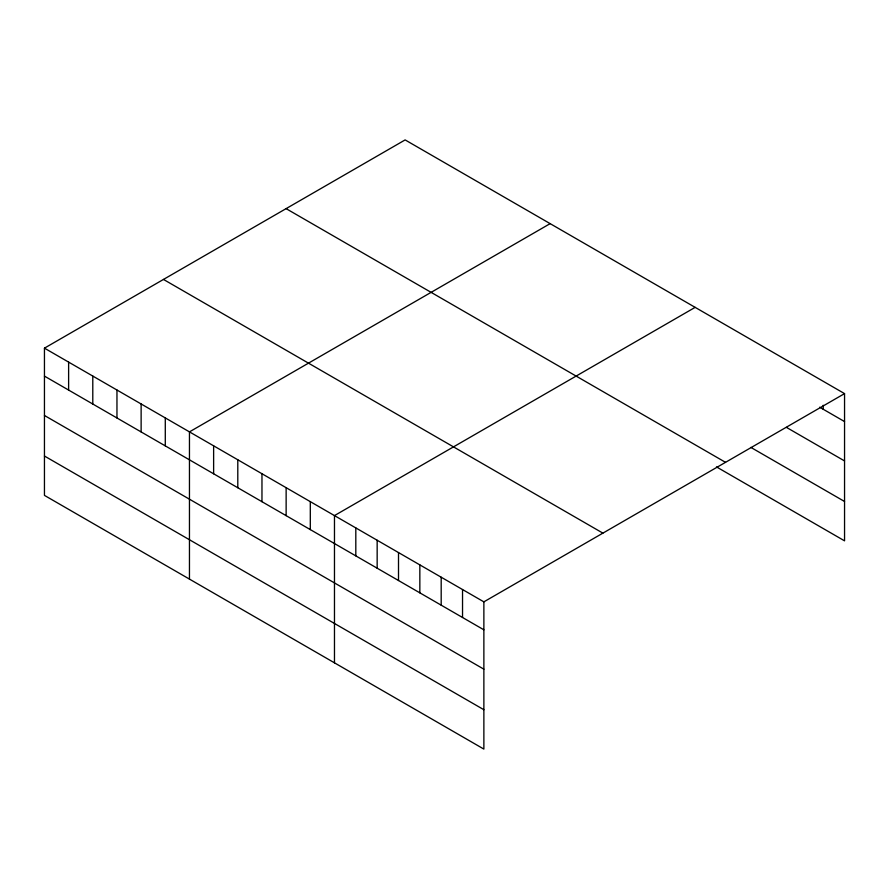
<?xml version="1.0" encoding="UTF-8"?>
<svg xmlns="http://www.w3.org/2000/svg" width="889" height="889" viewBox="0 0 889 889"><rect width="100%" height="100%" fill="white"/><g stroke="black" fill="none" stroke-linecap="round" stroke-linejoin="round"><path stroke-width="1.33" d="M44.45 348.155L483.872 601.853L483.872 749.083L44.45 495.384L44.45 348.155L405.128 139.917L844.55 393.616L844.55 540.845L716.49 466.914M550.135 223.639L189.457 431.876L189.457 579.106M695.142 307.361L334.475 515.598L334.475 662.827M483.872 601.853L844.55 393.616M819.647 407.195L844.55 421.575M786.454 427.387L844.55 460.935M750.872 447.4L844.55 501.485M286.102 208.637L725.524 462.336M163.476 279.435L602.898 533.133M44.45 376.114L483.872 629.812M44.45 415.474L483.872 669.173M44.45 456.024L483.872 709.722M823.203 405.262L823.203 409.251M462.536 589.529L462.536 617.488M441.188 577.205L441.188 605.165M419.841 564.882L419.841 592.841M398.505 552.558L398.505 580.517M377.158 540.245L377.158 568.193M355.811 527.922L355.811 555.869M310.305 501.64L310.305 529.6M286.136 487.683L286.136 515.642M261.966 473.737L261.966 501.696M237.796 459.78L237.796 487.739M213.627 445.834L213.627 473.781M165.287 417.919L165.287 445.878M141.129 403.973L141.129 431.921M116.959 390.015L116.959 417.974M92.789 376.058L92.789 404.017M68.62 362.112L68.62 390.06"/></g></svg>
